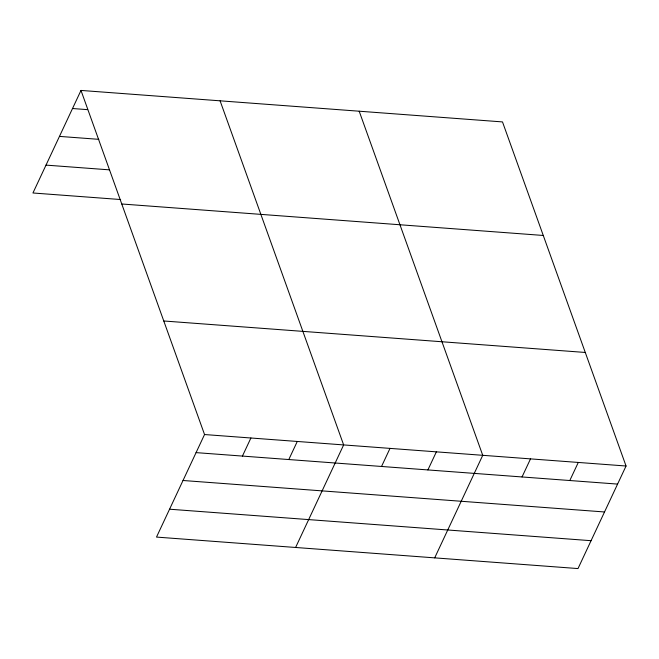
<?xml version="1.0" encoding="UTF-8"?>
<svg xmlns="http://www.w3.org/2000/svg" width="659" height="659" viewBox="0 0 659 659"><rect width="100%" height="100%" fill="white"/><g stroke="black" fill="none" stroke-linecap="round" stroke-linejoin="round"><path stroke-width="0.99" d="M80.991 90.431L204.545 434.536L156.504 537.085L578.009 568.569L626.05 466.012L502.496 121.915L80.991 90.431L32.95 192.988L120.638 199.537M242.438 456.077L250.906 437.996M288.799 459.545L297.275 441.456M295.603 547.472L343.644 444.924L220.09 100.819M381.536 466.465L390.004 448.384M427.897 469.933L436.373 451.843M434.693 557.86L482.734 455.311L359.188 111.206M522.035 476.959L530.511 458.878M569.804 480.526L578.281 462.445M72.523 108.521L87.639 109.649M59.458 136.397L98.768 139.329M46.006 165.112L109.509 169.857M121.767 203.985L543.271 235.461M163.77 320.982L585.274 352.458M204.545 434.536L626.05 466.012M196.069 452.618L617.582 484.093M183.013 480.493L604.517 511.969M169.561 509.209L591.065 540.693"/></g></svg>
